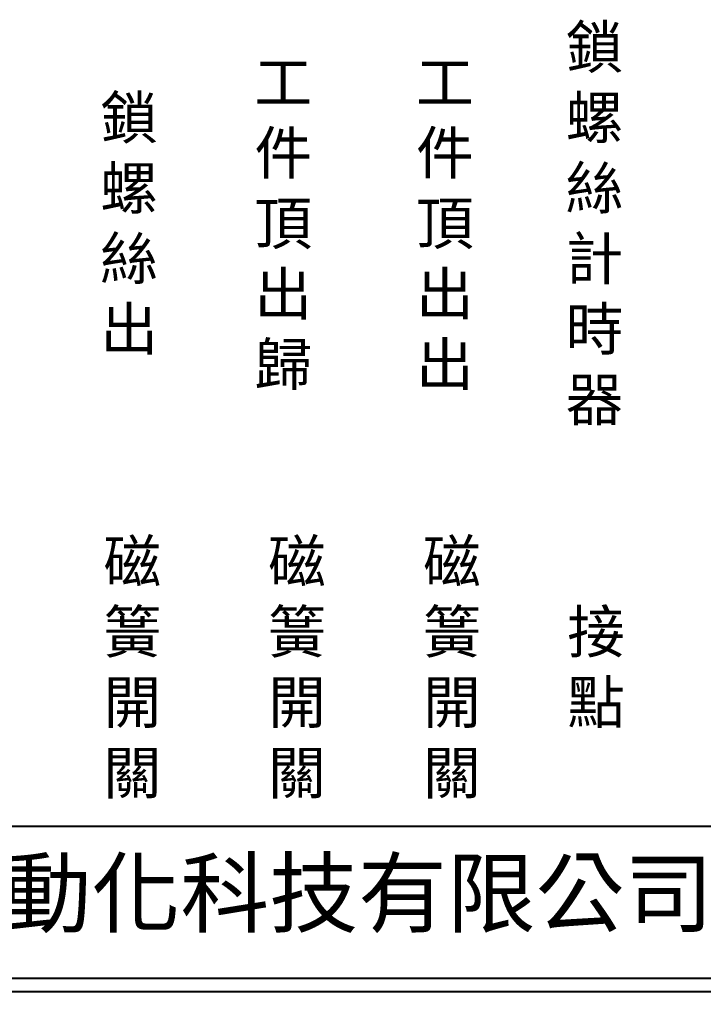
# Model space of a CAD drawing. Extents: x 275 to 562, y 265 to 469.
# Drawn here: x 339.6 to 402.6, y 264.9 to 354.6 of the extents above; entities that cross this region are included whole.
import ezdxf

# ---------------------------------------------------------------- set-up
doc = ezdxf.new("R2010")
doc.units = 0
doc.layers.add('圖框層', color=7, linetype='CONTINUOUS')
doc.layers.add('標尺寸層', color=3, linetype='CONTINUOUS')
doc.styles.add('CNS', font='romanc.shx', dxfattribs={"bigfont": 'chineset.shx'})
doc.styles.add('STSL', font='KAIU.TTF')

msp = doc.modelspace()

# ---------------------------------------------------------------- linework, layer by layer
at = {"layer": '圖框層', "color": 7}
for p, q in [((276.148, 280.195), (560.648, 280.195)), ((276.148, 266.195), (560.648, 266.195)), ((274.898, 264.945), (561.898, 264.945))]:
    msp.add_line(p, q, dxfattribs=at)

# ---------------------------------------------------------------- texts
at = {"layer": '圖框層', "color": 4, "style": 'STSL'}
msp.add_text('泓陞自動化科技有限公司', height=6, dxfattribs=at).set_placement((313.501, 271.022))
at = {"layer": '標尺寸層', "color": 7, "char_height": 3.9, "width": 4.96081, "attachment_point": 5, "style": 'CNS'}
for s, insert in [('{\\fDFKai-SB|b0|i0|c136|p65;鎖螺絲計時器}', (392.584, 335.596)), ('{\\fDFKai-SB|b0|i0|c136|p65;工件頂出歸}', (363.904, 335.596)), ('{\\fDFKai-SB|b0|i0|c136|p65;工件頂出出}', (378.796, 335.596)), ('{\\fDFKai-SB|b0|i0|c136|p65;鎖螺絲出}', (349.689, 335.596)), ('{\\fDFKai-SB|b0|i0|c136|p65;磁簧開關}', (349.987, 294.665)), ('{\\fDFKai-SB|b0|i0|c136|p65;磁簧開關}', (365.16, 294.665)), ('{\\fDFKai-SB|b0|i0|c136|p65;磁簧開關}', (379.442, 294.665)), ('{\\fDFKai-SB|b0|i0|c136|p65;接點}', (392.731, 294.665))]:
    msp.add_mtext(s, dxfattribs=dict(at, insert=insert))

doc.saveas('drawing.dxf')
